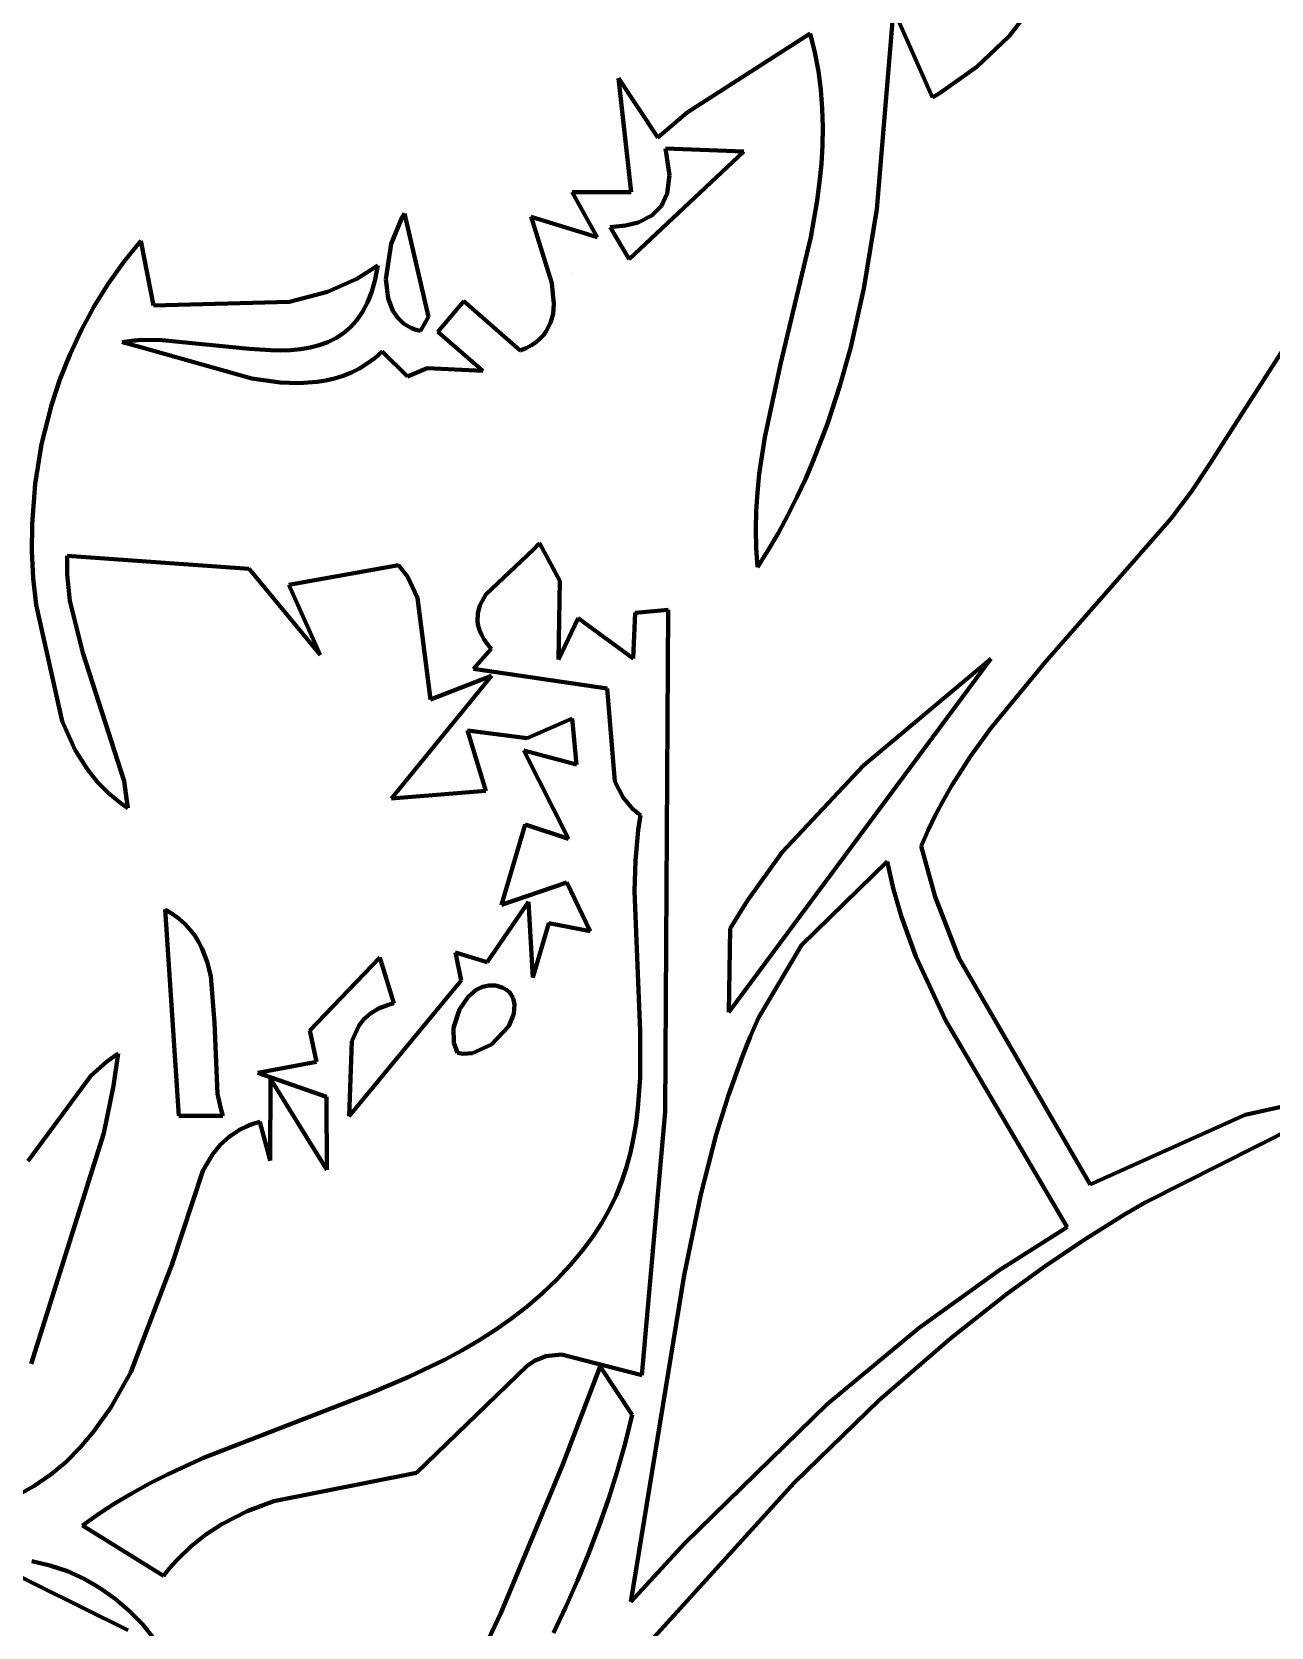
# Model space of a CAD drawing. Header units: millimetres. Extents: x 0 to 9.3, y 0 to 12.
# Drawn here: x 1.802 to 2.51, y 5.917 to 6.828 of the extents above; entities that cross this region are included whole.
import ezdxf

# ---------------------------------------------------------------- set-up
doc = ezdxf.new("R2010")
doc.units = ezdxf.units.MM
doc.layers.add('color#010101ff', color=7, linetype='CONTINUOUS', lineweight=100)
doc.layers.add('color#ffffffff', color=7, linetype='CONTINUOUS', lineweight=100)

msp = doc.modelspace()

# ---------------------------------------------------------------- linework, layer by layer
at = {"layer": 'color#010101ff'}
for p, q in [((2.36059, 6.8252), (2.38236, 6.85338)), ((2.28491, 6.72644), (2.29446, 6.84031)), ((2.29446, 6.84031), (2.31674, 6.79005)), ((2.17668, 6.78149), (2.24697, 6.82658)), ((2.24697, 6.82658), (2.24963, 6.81581)), ((2.34219, 6.80763), (2.36059, 6.8252)), ((2.24963, 6.81581), (2.25164, 6.80509)), ((2.14472, 6.7361), (2.13736, 6.80116)), ((2.13736, 6.80116), (2.15999, 6.76731)), ((2.25164, 6.80509), (2.25304, 6.79443)), ((2.32125, 6.79269), (2.34219, 6.80763)), ((2.25304, 6.79443), (2.25386, 6.78381)), ((2.31674, 6.79005), (2.32125, 6.79269)), ((2.25386, 6.78381), (2.25416, 6.77324)), ((2.15999, 6.76731), (2.17668, 6.78149)), ((2.25416, 6.77324), (2.25397, 6.7627)), ((2.14346, 6.69793), (2.20903, 6.7593)), ((2.16424, 6.76092), (2.16661, 6.7458)), ((2.20903, 6.7593), (2.16424, 6.76092)), ((2.25397, 6.7627), (2.25335, 6.7522)), ((2.25335, 6.7522), (2.25233, 6.74173)), ((2.16661, 6.7458), (2.1653, 6.73524)), ((2.25233, 6.74173), (2.25095, 6.73129)), ((2.12536, 6.71033), (2.1109, 6.73611)), ((2.1109, 6.73611), (2.14472, 6.7361)), ((2.16196, 6.72828), (2.15648, 6.72278)), ((2.1653, 6.73524), (2.16196, 6.72828)), ((2.25095, 6.73129), (2.24733, 6.71048)), ((2.00759, 6.70657), (2.01392, 6.72175)), ((2.01392, 6.72175), (2.01522, 6.72385)), ((2.01522, 6.72385), (2.0289, 6.66502)), ((2.09946, 6.68418), (2.08764, 6.72192)), ((2.08764, 6.72192), (2.12536, 6.71033)), ((2.14874, 6.71886), (2.1414, 6.71702)), ((2.15648, 6.72278), (2.14874, 6.71886)), ((2.27756, 6.68108), (2.28491, 6.72644)), ((2.1414, 6.71702), (2.13269, 6.71619)), ((2.13269, 6.71619), (2.14346, 6.69793)), ((2.24733, 6.71048), (2.22997, 6.6379)), ((1.85493, 6.69627), (1.86465, 6.70828)), ((1.86465, 6.70828), (1.87196, 6.67145)), ((2.00467, 6.68638), (2.00759, 6.70657)), ((1.846, 6.68372), (1.85493, 6.69627)), ((1.98797, 6.68666), (2, 6.69418)), ((2, 6.69418), (1.99849, 6.68632)), ((1.83789, 6.67068), (1.846, 6.68372)), ((1.97125, 6.67921), (1.98797, 6.68666)), ((1.99849, 6.68632), (1.99651, 6.67932)), ((2.00596, 6.67548), (2.00467, 6.68638)), ((2.1006, 6.67231), (2.09946, 6.68418)), ((2.11141, 6.68962), (2.11141, 6.68962)), ((1.87196, 6.67145), (1.94949, 6.6734)), ((1.94949, 6.6734), (1.97125, 6.67921)), ((1.99651, 6.67932), (1.99407, 6.67313)), ((2.00864, 6.66834), (2.00596, 6.67548)), ((2.03431, 6.65635), (2.04913, 6.6738)), ((2.04913, 6.6738), (2.08137, 6.64566)), ((2.27006, 6.64757), (2.27756, 6.68108)), ((1.83059, 6.6572), (1.83789, 6.67068)), ((1.99121, 6.6677), (1.98795, 6.663)), ((1.99407, 6.67313), (1.99121, 6.6677)), ((2.01134, 6.66429), (2.00864, 6.66834)), ((2.01483, 6.66095), (2.01134, 6.66429)), ((2.0289, 6.66502), (2.02438, 6.65687)), ((2.09868, 6.66149), (2.10009, 6.66673)), ((2.10009, 6.66673), (2.1006, 6.67231)), ((1.82411, 6.64331), (1.83059, 6.6572)), ((1.98032, 6.65558), (1.97601, 6.65278)), ((1.98431, 6.65897), (1.98032, 6.65558)), ((1.98795, 6.663), (1.98431, 6.65897)), ((2.01916, 6.65844), (2.01483, 6.66095)), ((2.02166, 6.65753), (2.01916, 6.65844)), ((2.02438, 6.65687), (2.02166, 6.65753)), ((2.0599, 6.63414), (2.03431, 6.65635)), ((2.09458, 6.65447), (2.09623, 6.65668)), ((2.09623, 6.65668), (2.09868, 6.66149)), ((1.85946, 6.65127), (1.85403, 6.65048)), ((1.85403, 6.65048), (1.86382, 6.64777)), ((1.86508, 6.65171), (1.85946, 6.65127)), ((1.86382, 6.64777), (1.92801, 6.62965)), ((1.87681, 6.6517), (1.86508, 6.65171)), ((1.92659, 6.6466), (1.87681, 6.6517)), ((1.93876, 6.64584), (1.92659, 6.6466)), ((1.95041, 6.646), (1.94466, 6.64579)), ((1.95599, 6.64654), (1.95041, 6.646)), ((1.96136, 6.64744), (1.95599, 6.64654)), ((1.9665, 6.64875), (1.96136, 6.64744)), ((1.97139, 6.65051), (1.9665, 6.64875)), ((1.97601, 6.65278), (1.97139, 6.65051)), ((2.08137, 6.64566), (2.08473, 6.64708)), ((2.08473, 6.64708), (2.08771, 6.64868)), ((2.08771, 6.64868), (2.09034, 6.65046)), ((2.09034, 6.65046), (2.09262, 6.65239)), ((2.09262, 6.65239), (2.09458, 6.65447)), ((2.26395, 6.62558), (2.27006, 6.64757)), ((2.51751, 6.64693), (2.48078, 6.58991)), ((1.81847, 6.62908), (1.82411, 6.64331)), ((1.94466, 6.64579), (1.93876, 6.64584)), ((1.98952, 6.63549), (1.99401, 6.63823)), ((1.99401, 6.63823), (1.99834, 6.64142)), ((1.99834, 6.64142), (2.00253, 6.64509)), ((2.00253, 6.64509), (2.0169, 6.63093)), ((2.22997, 6.6379), (2.22095, 6.59624)), ((1.81365, 6.61454), (1.81847, 6.62908)), ((1.92801, 6.62965), (1.94429, 6.6274)), ((1.96529, 6.62774), (1.97034, 6.62856)), ((1.97034, 6.62856), (1.97531, 6.62973)), ((1.97531, 6.62973), (1.98016, 6.63126)), ((1.98016, 6.63126), (1.98491, 6.63317)), ((1.98491, 6.63317), (1.98952, 6.63549)), ((2.0169, 6.63093), (2.02811, 6.6357)), ((2.02811, 6.6357), (2.0599, 6.63414)), ((1.94429, 6.6274), (1.95492, 6.62702)), ((1.95492, 6.62702), (1.96529, 6.62774)), ((2.25686, 6.60395), (2.26395, 6.62558)), ((1.80802, 6.59227), (1.81365, 6.61454)), ((2.24869, 6.58272), (2.25686, 6.60395)), ((1.8043, 6.56957), (1.80802, 6.59227)), ((2.22095, 6.59624), (2.21783, 6.57526)), ((2.24418, 6.57228), (2.24869, 6.58272)), ((2.48078, 6.58991), (2.47563, 6.58154)), ((2.21783, 6.57526), (2.21677, 6.56471)), ((2.47563, 6.58154), (2.46463, 6.56529)), ((1.80253, 6.54661), (1.8043, 6.56957)), ((2.21677, 6.56471), (2.21609, 6.55413)), ((2.23936, 6.56197), (2.24418, 6.57228)), ((2.46463, 6.56529), (2.45284, 6.54959)), ((2.23423, 6.55178), (2.23936, 6.56197)), ((1.80244, 6.53124), (1.80253, 6.54661)), ((2.21609, 6.55413), (2.21585, 6.5435)), ((2.22878, 6.54174), (2.23423, 6.55178)), ((2.45284, 6.54959), (2.3813, 6.46797)), ((2.21585, 6.5435), (2.21609, 6.53283)), ((2.22299, 6.53184), (2.22878, 6.54174)), ((1.80323, 6.51586), (1.80244, 6.53124)), ((1.82268, 6.52858), (1.82256, 6.5181)), ((1.9265, 6.52115), (1.82268, 6.52858)), ((2.08896, 6.53222), (2.06161, 6.50641)), ((2.09241, 6.5358), (2.08896, 6.53222)), ((2.10386, 6.51429), (2.09241, 6.5358)), ((2.21609, 6.53283), (2.21685, 6.5221)), ((2.21685, 6.5221), (2.22299, 6.53184)), ((1.96712, 6.47199), (1.9265, 6.52115)), ((2.01174, 6.52323), (1.94913, 6.512)), ((2.01699, 6.5167), (2.01174, 6.52323)), ((1.80491, 6.50053), (1.80323, 6.51586)), ((1.82256, 6.5181), (1.82406, 6.50278)), ((1.94913, 6.512), (1.96712, 6.47199)), ((2.02271, 6.5045), (2.01699, 6.5167)), ((2.10328, 6.46927), (2.10386, 6.51429)), ((1.81968, 6.43408), (1.80491, 6.50053)), ((1.82406, 6.50278), (1.83149, 6.47313)), ((2.03003, 6.44662), (2.02271, 6.5045)), ((2.06161, 6.50641), (2.05821, 6.50015)), ((2.05706, 6.49574), (2.05697, 6.49109)), ((2.05821, 6.50015), (2.05706, 6.49574)), ((2.11433, 6.49301), (2.10328, 6.46927)), ((2.14589, 6.46988), (2.11433, 6.49301)), ((2.14705, 6.49603), (2.14589, 6.46988)), ((2.16586, 6.49773), (2.14705, 6.49603)), ((2.16403, 6.21119), (2.16586, 6.49773)), ((2.05697, 6.49109), (2.05738, 6.48867)), ((2.05738, 6.48867), (2.05811, 6.48618)), ((2.05811, 6.48618), (2.05919, 6.48362)), ((2.05919, 6.48362), (2.06064, 6.48099)), ((1.83149, 6.47313), (1.85518, 6.39991)), ((2.06472, 6.47548), (2.05472, 6.46413)), ((2.06064, 6.48099), (2.06248, 6.47828)), ((2.06248, 6.47828), (2.06472, 6.47548)), ((2.05472, 6.46413), (2.13102, 6.45279)), ((2.20046, 6.26807), (2.35014, 6.46974)), ((2.35014, 6.46974), (2.27728, 6.40879)), ((2.3813, 6.46797), (2.35003, 6.43014)), ((2.00787, 6.38996), (2.06484, 6.46004)), ((2.06484, 6.46004), (2.03003, 6.44662)), ((2.13102, 6.45279), (2.13534, 6.3998)), ((1.82719, 6.41769), (1.81968, 6.43408)), ((2.0852, 6.42445), (2.05128, 6.42881)), ((2.05128, 6.42881), (2.06162, 6.39434)), ((2.11103, 6.4356), (2.0852, 6.42445)), ((2.11356, 6.40943), (2.11103, 6.4356)), ((2.35003, 6.43014), (2.33862, 6.41429)), ((1.83434, 6.40638), (1.82719, 6.41769)), ((2.10891, 6.3671), (2.0833, 6.41735)), ((2.0833, 6.41735), (2.11356, 6.40943)), ((2.33862, 6.41429), (2.32807, 6.39786)), ((1.83994, 6.39943), (1.83434, 6.40638)), ((2.27728, 6.40879), (2.23094, 6.35947)), ((1.84626, 6.39302), (1.83994, 6.39943)), ((1.85338, 6.38723), (1.84626, 6.39302)), ((1.85518, 6.39991), (1.85724, 6.38457)), ((2.06162, 6.39434), (2.00787, 6.38996)), ((2.13534, 6.3998), (2.14004, 6.39052)), ((2.32807, 6.39786), (2.32318, 6.3894)), ((1.85724, 6.38457), (1.85338, 6.38723)), ((2.14004, 6.39052), (2.14537, 6.38423)), ((2.14537, 6.38423), (2.14994, 6.38043)), ((2.32318, 6.3894), (2.31856, 6.38074)), ((2.07069, 6.32931), (2.08416, 6.37516)), ((2.08416, 6.37516), (2.10891, 6.3671)), ((2.14994, 6.38043), (2.14868, 6.3719)), ((2.31856, 6.38074), (2.31425, 6.37189)), ((2.14868, 6.3719), (2.14714, 6.35461)), ((2.31425, 6.37189), (2.31026, 6.36282)), ((2.23094, 6.35947), (2.21119, 6.33185)), ((2.31026, 6.36282), (2.31838, 6.3339)), ((2.14714, 6.35461), (2.14667, 6.33707)), ((2.29096, 6.35399), (2.24189, 6.30639)), ((2.29455, 6.33805), (2.29096, 6.35399)), ((2.10788, 6.34218), (2.07069, 6.32931)), ((2.12124, 6.3143), (2.10788, 6.34218)), ((2.14667, 6.33707), (2.14984, 6.25699)), ((2.29904, 6.32251), (2.29455, 6.33805)), ((2.0624, 6.29664), (2.08605, 6.33114)), ((2.08605, 6.33114), (2.08854, 6.28787)), ((2.21119, 6.33185), (2.20131, 6.31591)), ((2.31838, 6.3339), (2.33183, 6.29909)), ((1.87865, 6.32661), (1.88284, 6.32405)), ((1.88643, 6.20893), (1.87865, 6.32661)), ((1.88284, 6.32405), (1.88659, 6.32127)), ((1.88659, 6.32127), (1.88993, 6.31829)), ((1.88993, 6.31829), (1.89287, 6.31512)), ((2.08854, 6.28787), (2.09766, 6.31894)), ((2.09766, 6.31894), (2.12124, 6.3143)), ((2.30727, 6.29985), (2.29904, 6.32251)), ((1.89287, 6.31512), (1.89544, 6.31177)), ((1.89544, 6.31177), (1.89768, 6.30825)), ((2.20131, 6.31591), (2.20046, 6.26807)), ((1.89768, 6.30825), (1.89959, 6.30459)), ((1.89959, 6.30459), (1.90256, 6.29683)), ((2.04764, 6.28622), (2.04431, 6.30221)), ((2.04431, 6.30221), (2.0624, 6.29664)), ((2.24189, 6.30639), (2.21734, 6.26484)), ((1.90256, 6.29683), (1.90455, 6.28861)), ((1.9612, 6.25772), (2.00118, 6.29932)), ((2.00118, 6.29932), (2.00921, 6.27322)), ((2.32419, 6.26352), (2.30727, 6.29985)), ((2.33183, 6.29909), (2.40688, 6.16974)), ((1.90455, 6.28861), (1.90668, 6.26205)), ((1.98355, 6.20873), (2.04764, 6.28622)), ((2.05974, 6.28253), (2.05623, 6.28081)), ((2.06347, 6.28338), (2.05974, 6.28253)), ((2.06738, 6.28322), (2.06347, 6.28338)), ((2.0714, 6.28192), (2.06738, 6.28322)), ((2.07343, 6.28081), (2.0714, 6.28192)), ((2.00921, 6.27322), (2.00604, 6.27235)), ((2.05153, 6.27684), (2.0466, 6.26967)), ((2.05623, 6.28081), (2.05153, 6.27684)), ((2.07547, 6.27936), (2.07343, 6.28081)), ((2.07726, 6.27599), (2.07547, 6.27936)), ((2.07809, 6.27248), (2.07726, 6.27599)), ((1.99209, 6.26403), (1.98912, 6.26025)), ((1.99584, 6.26735), (1.99209, 6.26403)), ((2.00046, 6.27014), (1.99584, 6.26735)), ((2.00604, 6.27235), (2.00046, 6.27014)), ((2.0466, 6.26967), (2.04325, 6.25911)), ((2.07478, 6.26004), (2.07774, 6.26709)), ((2.07774, 6.26709), (2.07809, 6.27248)), ((2.21734, 6.26484), (2.21262, 6.25394)), ((1.90668, 6.26205), (1.90852, 6.22143)), ((1.96491, 6.23983), (1.9612, 6.25772)), ((1.98912, 6.26025), (1.98519, 6.2515)), ((2.04325, 6.25911), (2.0434, 6.25063)), ((2.06484, 6.2497), (2.07478, 6.26004)), ((2.14984, 6.25699), (2.14976, 6.2306)), ((2.39367, 6.14542), (2.32419, 6.26352)), ((1.98519, 6.2515), (1.98355, 6.20873)), ((2.0434, 6.25063), (2.04546, 6.24492)), ((2.05408, 6.24478), (2.06484, 6.2497)), ((2.21262, 6.25394), (2.20821, 6.24295)), ((1.83616, 6.23166), (1.84507, 6.23975)), ((1.84507, 6.23975), (1.85178, 6.24443)), ((1.85178, 6.24443), (1.84912, 6.22614)), ((1.93139, 6.23353), (1.96491, 6.23983)), ((2.04546, 6.24492), (2.04877, 6.24432)), ((2.04877, 6.24432), (2.05408, 6.24478)), ((2.20821, 6.24295), (2.20023, 6.22074)), ((1.80028, 6.18322), (1.83616, 6.23166)), ((1.97066, 6.2197), (1.93139, 6.23353)), ((1.93855, 6.18347), (1.93873, 6.22992)), ((1.93873, 6.22992), (1.93959, 6.22854)), ((1.93959, 6.22854), (1.97084, 6.17817)), ((2.14976, 6.2306), (2.14854, 6.2133)), ((1.84912, 6.22614), (1.84356, 6.19911)), ((1.90852, 6.22143), (1.91026, 6.21303)), ((1.97084, 6.17817), (1.97066, 6.2197)), ((2.20023, 6.22074), (2.19326, 6.19826)), ((2.49526, 6.20945), (2.54502, 6.22068)), ((1.91026, 6.21303), (1.91145, 6.20898)), ((2.14854, 6.2133), (2.14747, 6.20476)), ((2.1507, 6.06089), (2.16403, 6.21119)), ((2.40688, 6.16974), (2.49526, 6.20945)), ((1.91145, 6.20898), (1.88643, 6.20893)), ((1.91532, 6.19708), (1.92148, 6.20113)), ((1.92148, 6.20113), (1.92492, 6.20283)), ((1.92492, 6.20283), (1.92862, 6.20431)), ((1.92862, 6.20431), (1.93259, 6.20556)), ((1.93259, 6.20556), (1.93855, 6.18347)), ((2.14747, 6.20476), (2.14605, 6.19631)), ((2.52425, 6.20293), (2.43819, 6.15947)), ((1.84356, 6.19911), (1.80207, 6.06748)), ((1.90553, 6.18681), (1.91004, 6.19228)), ((1.91004, 6.19228), (1.91532, 6.19708)), ((2.14605, 6.19631), (2.14423, 6.18795)), ((2.19326, 6.19826), (2.18444, 6.1641)), ((1.89998, 6.17759), (1.90553, 6.18681)), ((2.14423, 6.18795), (2.14198, 6.1797)), ((1.88229, 6.12385), (1.89998, 6.17759)), ((2.14198, 6.1797), (2.13927, 6.17156)), ((2.13606, 6.16354), (2.13231, 6.15566)), ((2.13927, 6.17156), (2.13606, 6.16354)), ((2.18444, 6.1641), (2.17503, 6.11793)), ((2.13231, 6.15566), (2.12799, 6.14791)), ((2.43819, 6.15947), (2.42647, 6.15259)), ((2.12799, 6.14791), (2.12306, 6.14031)), ((2.35514, 6.12112), (2.39367, 6.14542)), ((2.42647, 6.15259), (2.40346, 6.13821)), ((2.12306, 6.14031), (2.11747, 6.13287)), ((2.40346, 6.13821), (2.38103, 6.12305)), ((2.11747, 6.13287), (2.10996, 6.12381)), ((1.87971, 6.1171), (1.88229, 6.12385)), ((2.10996, 6.12381), (2.10207, 6.11535)), ((2.3091, 6.08787), (2.35514, 6.12112)), ((2.38103, 6.12305), (2.35913, 6.10716)), ((1.85891, 6.06267), (1.87971, 6.1171)), ((2.10207, 6.11535), (2.09382, 6.10744)), ((2.17503, 6.11793), (2.14454, 5.93147)), ((2.08523, 6.10007), (2.07633, 6.09317)), ((2.09382, 6.10744), (2.08523, 6.10007)), ((2.35913, 6.10716), (2.32725, 6.08209)), ((2.07633, 6.09317), (2.06715, 6.08673)), ((2.06715, 6.08673), (2.0577, 6.08069)), ((2.25669, 6.04433), (2.3091, 6.08787)), ((2.32725, 6.08209), (2.2864, 6.04659)), ((2.04801, 6.07503), (2.0381, 6.0697)), ((2.0577, 6.08069), (2.04801, 6.07503)), ((2.09602, 6.07169), (2.10499, 6.0728)), ((2.10499, 6.0728), (2.1507, 6.06089)), ((2.0381, 6.0697), (2.01774, 6.05989)), ((2.02206, 6.0052), (2.08528, 6.06623)), ((2.08528, 6.06623), (2.0895, 6.06904)), ((2.0895, 6.06904), (2.09602, 6.07169)), ((2.12701, 6.06579), (2.10543, 6.00946)), ((2.14535, 6.03822), (2.12701, 6.06579)), ((1.84751, 6.04239), (1.85891, 6.06267)), ((2.01774, 6.05989), (1.9968, 6.05096)), ((1.9968, 6.05096), (1.90053, 6.01365)), ((2.2864, 6.04659), (2.23771, 5.99949)), ((1.83751, 6.0283), (1.84751, 6.04239)), ((2.14127, 6.02194), (2.14535, 6.03822)), ((2.17531, 5.96496), (2.25669, 6.04433)), ((1.83008, 6.01959), (1.83751, 6.0283)), ((1.82198, 6.01152), (1.83008, 6.01959)), ((2.13671, 6.0059), (2.14127, 6.02194)), ((1.81317, 6.00416), (1.82198, 6.01152)), ((1.90053, 6.01365), (1.87982, 6.00419)), ((2.10543, 6.00946), (2.07023, 5.92513)), ((1.80363, 5.99759), (1.81317, 6.00416)), ((1.87982, 6.00419), (1.8697, 5.99908)), ((1.94064, 5.98909), (2.02206, 6.0052)), ((2.13167, 5.99007), (2.13671, 6.0059)), ((1.79329, 5.99188), (1.80363, 5.99759)), ((1.85977, 5.99365), (1.85006, 5.98789)), ((1.8697, 5.99908), (1.85977, 5.99365)), ((2.23771, 5.99949), (2.14672, 5.89919)), ((1.84058, 5.98174), (1.83136, 5.97516)), ((1.85006, 5.98789), (1.84058, 5.98174)), ((1.91091, 5.97586), (1.92538, 5.98325)), ((1.92538, 5.98325), (1.94064, 5.98909)), ((2.1262, 5.97446), (2.13167, 5.99007)), ((1.83136, 5.97516), (1.87764, 5.94631)), ((1.90179, 5.96992), (1.91091, 5.97586)), ((2.1203, 5.95904), (2.1262, 5.97446)), ((1.89317, 5.96308), (1.90179, 5.96992)), ((2.14454, 5.93147), (2.17531, 5.96496)), ((1.77559, 5.95574), (1.85727, 5.91533)), ((1.81274, 5.95238), (1.80244, 5.95476)), ((1.88129, 5.95091), (1.8851, 5.95523)), ((1.8851, 5.95523), (1.89317, 5.96308)), ((2.114, 5.94382), (2.1203, 5.95904)), ((1.82272, 5.94897), (1.81274, 5.95238)), ((1.8323, 5.94459), (1.82272, 5.94897)), ((1.87764, 5.94631), (1.88129, 5.95091)), ((1.84143, 5.9393), (1.8323, 5.94459)), ((1.85006, 5.93319), (1.84143, 5.9393)), ((2.10732, 5.92879), (2.114, 5.94382)), ((1.85813, 5.92631), (1.85006, 5.93319)), ((2.10028, 5.91392), (2.10732, 5.92879)), ((1.86557, 5.91872), (1.85813, 5.92631)), ((1.87234, 5.9105), (1.86557, 5.91872)), ((2.07023, 5.92513), (2.05058, 5.88385))]:
    msp.add_line(p, q, dxfattribs=at)
at = {"layer": 'color#ffffffff'}
for p, q in [((2.38236, 6.85338), (2.36059, 6.8252)), ((2.29446, 6.84031), (2.28491, 6.72644)), ((2.31674, 6.79005), (2.29446, 6.84031)), ((2.24697, 6.82658), (2.17668, 6.78149)), ((2.24963, 6.81581), (2.24697, 6.82658)), ((2.36059, 6.8252), (2.34219, 6.80763)), ((2.25164, 6.80509), (2.24963, 6.81581)), ((2.15999, 6.76731), (2.13736, 6.80116)), ((2.13736, 6.80116), (2.14472, 6.7361)), ((2.25304, 6.79443), (2.25164, 6.80509)), ((2.34219, 6.80763), (2.32125, 6.79269)), ((2.25386, 6.78381), (2.25304, 6.79443)), ((2.32125, 6.79269), (2.31674, 6.79005)), ((2.25416, 6.77324), (2.25386, 6.78381)), ((2.17668, 6.78149), (2.15999, 6.76731)), ((2.25397, 6.7627), (2.25416, 6.77324)), ((2.20903, 6.7593), (2.14346, 6.69793)), ((2.16424, 6.76092), (2.20903, 6.7593)), ((2.16661, 6.7458), (2.16424, 6.76092)), ((2.25335, 6.7522), (2.25397, 6.7627)), ((2.25233, 6.74173), (2.25335, 6.7522)), ((2.1653, 6.73524), (2.16661, 6.7458)), ((2.25095, 6.73129), (2.25233, 6.74173)), ((2.14472, 6.7361), (2.1109, 6.73611)), ((2.1109, 6.73611), (2.12536, 6.71033)), ((2.15648, 6.72278), (2.16196, 6.72828)), ((2.16196, 6.72828), (2.1653, 6.73524)), ((2.24733, 6.71048), (2.25095, 6.73129)), ((2.01392, 6.72175), (2.00759, 6.70657)), ((2.01522, 6.72385), (2.01392, 6.72175)), ((2.0289, 6.66502), (2.01522, 6.72385)), ((2.12536, 6.71033), (2.08764, 6.72192)), ((2.08764, 6.72192), (2.09946, 6.68418)), ((2.1414, 6.71702), (2.14874, 6.71886)), ((2.14874, 6.71886), (2.15648, 6.72278)), ((2.28491, 6.72644), (2.27756, 6.68108)), ((2.13269, 6.71619), (2.1414, 6.71702)), ((2.14346, 6.69793), (2.13269, 6.71619)), ((2.22997, 6.6379), (2.24733, 6.71048)), ((1.86465, 6.70828), (1.85493, 6.69627)), ((1.87196, 6.67145), (1.86465, 6.70828)), ((2.00759, 6.70657), (2.00467, 6.68638)), ((1.85493, 6.69627), (1.846, 6.68372)), ((2, 6.69418), (1.98797, 6.68666)), ((1.99849, 6.68632), (2, 6.69418)), ((1.846, 6.68372), (1.83789, 6.67068)), ((1.98797, 6.68666), (1.97125, 6.67921)), ((1.99651, 6.67932), (1.99849, 6.68632)), ((2.00467, 6.68638), (2.00596, 6.67548)), ((2.09946, 6.68418), (2.1006, 6.67231)), ((2.11141, 6.68962), (2.11141, 6.68962)), ((1.94949, 6.6734), (1.87196, 6.67145)), ((1.97125, 6.67921), (1.94949, 6.6734)), ((1.99407, 6.67313), (1.99651, 6.67932)), ((2.00596, 6.67548), (2.00864, 6.66834)), ((2.04913, 6.6738), (2.03431, 6.65635)), ((2.08137, 6.64566), (2.04913, 6.6738)), ((2.27756, 6.68108), (2.27006, 6.64757)), ((1.83789, 6.67068), (1.83059, 6.6572)), ((1.98795, 6.663), (1.99121, 6.6677)), ((1.99121, 6.6677), (1.99407, 6.67313)), ((2.00864, 6.66834), (2.01134, 6.66429)), ((2.01134, 6.66429), (2.01483, 6.66095)), ((2.02438, 6.65687), (2.0289, 6.66502)), ((2.10009, 6.66673), (2.09868, 6.66149)), ((2.1006, 6.67231), (2.10009, 6.66673)), ((1.83059, 6.6572), (1.82411, 6.64331)), ((1.97601, 6.65278), (1.98032, 6.65558)), ((1.98032, 6.65558), (1.98431, 6.65897)), ((1.98431, 6.65897), (1.98795, 6.663)), ((2.01483, 6.66095), (2.01916, 6.65844)), ((2.01916, 6.65844), (2.02166, 6.65753)), ((2.02166, 6.65753), (2.02438, 6.65687)), ((2.03431, 6.65635), (2.0599, 6.63414)), ((2.09623, 6.65668), (2.09458, 6.65447)), ((2.09868, 6.66149), (2.09623, 6.65668)), ((1.85403, 6.65048), (1.85946, 6.65127)), ((1.86382, 6.64777), (1.85403, 6.65048)), ((1.85946, 6.65127), (1.86508, 6.65171)), ((1.92801, 6.62965), (1.86382, 6.64777)), ((1.86508, 6.65171), (1.87681, 6.6517)), ((1.87681, 6.6517), (1.92659, 6.6466)), ((1.92659, 6.6466), (1.93876, 6.64584)), ((1.94466, 6.64579), (1.95041, 6.646)), ((1.95041, 6.646), (1.95599, 6.64654)), ((1.95599, 6.64654), (1.96136, 6.64744)), ((1.96136, 6.64744), (1.9665, 6.64875)), ((1.9665, 6.64875), (1.97139, 6.65051)), ((1.97139, 6.65051), (1.97601, 6.65278)), ((2.08473, 6.64708), (2.08137, 6.64566)), ((2.08771, 6.64868), (2.08473, 6.64708)), ((2.09034, 6.65046), (2.08771, 6.64868)), ((2.09262, 6.65239), (2.09034, 6.65046)), ((2.09458, 6.65447), (2.09262, 6.65239)), ((2.27006, 6.64757), (2.26395, 6.62558)), ((2.48078, 6.58991), (2.51751, 6.64693)), ((1.82411, 6.64331), (1.81847, 6.62908)), ((1.93876, 6.64584), (1.94466, 6.64579)), ((1.99401, 6.63823), (1.98952, 6.63549)), ((1.99834, 6.64142), (1.99401, 6.63823)), ((2.00253, 6.64509), (1.99834, 6.64142)), ((2.0169, 6.63093), (2.00253, 6.64509)), ((2.22095, 6.59624), (2.22997, 6.6379)), ((1.81847, 6.62908), (1.81365, 6.61454)), ((1.94429, 6.6274), (1.92801, 6.62965)), ((1.97034, 6.62856), (1.96529, 6.62774)), ((1.97531, 6.62973), (1.97034, 6.62856)), ((1.98016, 6.63126), (1.97531, 6.62973)), ((1.98491, 6.63317), (1.98016, 6.63126)), ((1.98952, 6.63549), (1.98491, 6.63317)), ((2.02811, 6.6357), (2.0169, 6.63093)), ((2.0599, 6.63414), (2.02811, 6.6357)), ((1.95492, 6.62702), (1.94429, 6.6274)), ((1.96529, 6.62774), (1.95492, 6.62702)), ((2.26395, 6.62558), (2.25686, 6.60395)), ((1.81365, 6.61454), (1.80802, 6.59227)), ((2.25686, 6.60395), (2.24869, 6.58272)), ((1.80802, 6.59227), (1.8043, 6.56957)), ((2.21783, 6.57526), (2.22095, 6.59624)), ((2.24869, 6.58272), (2.24418, 6.57228)), ((2.47563, 6.58154), (2.48078, 6.58991)), ((2.21677, 6.56471), (2.21783, 6.57526)), ((2.46463, 6.56529), (2.47563, 6.58154)), ((1.8043, 6.56957), (1.80253, 6.54661)), ((2.21609, 6.55413), (2.21677, 6.56471)), ((2.24418, 6.57228), (2.23936, 6.56197)), ((2.45284, 6.54959), (2.46463, 6.56529)), ((2.23936, 6.56197), (2.23423, 6.55178)), ((1.80253, 6.54661), (1.80244, 6.53124)), ((2.21585, 6.5435), (2.21609, 6.55413)), ((2.23423, 6.55178), (2.22878, 6.54174)), ((2.3813, 6.46797), (2.45284, 6.54959)), ((2.21609, 6.53283), (2.21585, 6.5435)), ((2.22878, 6.54174), (2.22299, 6.53184)), ((1.80244, 6.53124), (1.80323, 6.51586)), ((1.82256, 6.5181), (1.82268, 6.52858)), ((1.82268, 6.52858), (1.9265, 6.52115)), ((2.06161, 6.50641), (2.08896, 6.53222)), ((2.08896, 6.53222), (2.09241, 6.5358)), ((2.09241, 6.5358), (2.10386, 6.51429)), ((2.21685, 6.5221), (2.21609, 6.53283)), ((2.22299, 6.53184), (2.21685, 6.5221)), ((1.9265, 6.52115), (1.96712, 6.47199)), ((1.94913, 6.512), (2.01174, 6.52323)), ((2.01174, 6.52323), (2.01699, 6.5167)), ((1.80323, 6.51586), (1.80491, 6.50053)), ((1.82406, 6.50278), (1.82256, 6.5181)), ((1.96712, 6.47199), (1.94913, 6.512)), ((2.01699, 6.5167), (2.02271, 6.5045)), ((2.10386, 6.51429), (2.10328, 6.46927)), ((1.80491, 6.50053), (1.81968, 6.43408)), ((1.83149, 6.47313), (1.82406, 6.50278)), ((2.02271, 6.5045), (2.03003, 6.44662)), ((2.05821, 6.50015), (2.06161, 6.50641)), ((2.05697, 6.49109), (2.05706, 6.49574)), ((2.05706, 6.49574), (2.05821, 6.50015)), ((2.10328, 6.46927), (2.11433, 6.49301)), ((2.11433, 6.49301), (2.14589, 6.46988)), ((2.14589, 6.46988), (2.14705, 6.49603)), ((2.14705, 6.49603), (2.16586, 6.49773)), ((2.16586, 6.49773), (2.16403, 6.21119)), ((2.05738, 6.48867), (2.05697, 6.49109)), ((2.05811, 6.48618), (2.05738, 6.48867)), ((2.05919, 6.48362), (2.05811, 6.48618)), ((2.06064, 6.48099), (2.05919, 6.48362)), ((1.85518, 6.39991), (1.83149, 6.47313)), ((2.05472, 6.46413), (2.06472, 6.47548)), ((2.06248, 6.47828), (2.06064, 6.48099)), ((2.06472, 6.47548), (2.06248, 6.47828)), ((2.13102, 6.45279), (2.05472, 6.46413)), ((2.35014, 6.46974), (2.20046, 6.26807)), ((2.27728, 6.40879), (2.35014, 6.46974)), ((2.35003, 6.43014), (2.3813, 6.46797)), ((2.06484, 6.46004), (2.00787, 6.38996)), ((2.03003, 6.44662), (2.06484, 6.46004)), ((2.13534, 6.3998), (2.13102, 6.45279)), ((1.81968, 6.43408), (1.82719, 6.41769)), ((2.06162, 6.39434), (2.05128, 6.42881)), ((2.05128, 6.42881), (2.0852, 6.42445)), ((2.0852, 6.42445), (2.11103, 6.4356)), ((2.11103, 6.4356), (2.11356, 6.40943)), ((2.33862, 6.41429), (2.35003, 6.43014)), ((1.82719, 6.41769), (1.83434, 6.40638)), ((2.11356, 6.40943), (2.0833, 6.41735)), ((2.0833, 6.41735), (2.10891, 6.3671)), ((2.32807, 6.39786), (2.33862, 6.41429)), ((1.83434, 6.40638), (1.83994, 6.39943)), ((2.23094, 6.35947), (2.27728, 6.40879)), ((1.83994, 6.39943), (1.84626, 6.39302)), ((1.84626, 6.39302), (1.85338, 6.38723)), ((1.85724, 6.38457), (1.85518, 6.39991)), ((2.00787, 6.38996), (2.06162, 6.39434)), ((2.14004, 6.39052), (2.13534, 6.3998)), ((2.32318, 6.3894), (2.32807, 6.39786)), ((1.85338, 6.38723), (1.85724, 6.38457)), ((2.14537, 6.38423), (2.14004, 6.39052)), ((2.14994, 6.38043), (2.14537, 6.38423)), ((2.31856, 6.38074), (2.32318, 6.3894)), ((2.08416, 6.37516), (2.07069, 6.32931)), ((2.10891, 6.3671), (2.08416, 6.37516)), ((2.14868, 6.3719), (2.14994, 6.38043)), ((2.31425, 6.37189), (2.31856, 6.38074)), ((2.14714, 6.35461), (2.14868, 6.3719)), ((2.31026, 6.36282), (2.31425, 6.37189)), ((2.21119, 6.33185), (2.23094, 6.35947)), ((2.31838, 6.3339), (2.31026, 6.36282)), ((2.14667, 6.33707), (2.14714, 6.35461)), ((2.24189, 6.30639), (2.29096, 6.35399)), ((2.29096, 6.35399), (2.29455, 6.33805)), ((2.07069, 6.32931), (2.10788, 6.34218)), ((2.10788, 6.34218), (2.12124, 6.3143)), ((2.14984, 6.25699), (2.14667, 6.33707)), ((2.29455, 6.33805), (2.29904, 6.32251)), ((2.08605, 6.33114), (2.0624, 6.29664)), ((2.08854, 6.28787), (2.08605, 6.33114)), ((2.20131, 6.31591), (2.21119, 6.33185)), ((2.33183, 6.29909), (2.31838, 6.3339)), ((1.87865, 6.32661), (1.88643, 6.20893)), ((1.88284, 6.32405), (1.87865, 6.32661)), ((1.88659, 6.32127), (1.88284, 6.32405)), ((1.88993, 6.31829), (1.88659, 6.32127)), ((1.89287, 6.31512), (1.88993, 6.31829)), ((2.09766, 6.31894), (2.08854, 6.28787)), ((2.12124, 6.3143), (2.09766, 6.31894)), ((2.29904, 6.32251), (2.30727, 6.29985)), ((1.89544, 6.31177), (1.89287, 6.31512)), ((1.89768, 6.30825), (1.89544, 6.31177)), ((2.20046, 6.26807), (2.20131, 6.31591)), ((1.89959, 6.30459), (1.89768, 6.30825)), ((1.90256, 6.29683), (1.89959, 6.30459)), ((2.0624, 6.29664), (2.04431, 6.30221)), ((2.04431, 6.30221), (2.04764, 6.28622)), ((2.21734, 6.26484), (2.24189, 6.30639)), ((1.90455, 6.28861), (1.90256, 6.29683)), ((2.00118, 6.29932), (1.9612, 6.25772)), ((2.00921, 6.27322), (2.00118, 6.29932)), ((2.30727, 6.29985), (2.32419, 6.26352)), ((2.40688, 6.16974), (2.33183, 6.29909)), ((1.90668, 6.26205), (1.90455, 6.28861)), ((2.04764, 6.28622), (1.98355, 6.20873)), ((2.05623, 6.28081), (2.05974, 6.28253)), ((2.05974, 6.28253), (2.06347, 6.28338)), ((2.06347, 6.28338), (2.06738, 6.28322)), ((2.06738, 6.28322), (2.0714, 6.28192)), ((2.0714, 6.28192), (2.07343, 6.28081)), ((2.00604, 6.27235), (2.00921, 6.27322)), ((2.0466, 6.26967), (2.05153, 6.27684)), ((2.05153, 6.27684), (2.05623, 6.28081)), ((2.07343, 6.28081), (2.07547, 6.27936)), ((2.07547, 6.27936), (2.07726, 6.27599)), ((2.07726, 6.27599), (2.07809, 6.27248)), ((1.98912, 6.26025), (1.99209, 6.26403)), ((1.99209, 6.26403), (1.99584, 6.26735)), ((1.99584, 6.26735), (2.00046, 6.27014)), ((2.00046, 6.27014), (2.00604, 6.27235)), ((2.04325, 6.25911), (2.0466, 6.26967)), ((2.07774, 6.26709), (2.07478, 6.26004)), ((2.07809, 6.27248), (2.07774, 6.26709)), ((2.21262, 6.25394), (2.21734, 6.26484)), ((1.90852, 6.22143), (1.90668, 6.26205)), ((1.9612, 6.25772), (1.96491, 6.23983)), ((1.98519, 6.2515), (1.98912, 6.26025)), ((2.0434, 6.25063), (2.04325, 6.25911)), ((2.07478, 6.26004), (2.06484, 6.2497)), ((2.14976, 6.2306), (2.14984, 6.25699)), ((2.32419, 6.26352), (2.39367, 6.14542)), ((1.98355, 6.20873), (1.98519, 6.2515)), ((2.04546, 6.24492), (2.0434, 6.25063)), ((2.06484, 6.2497), (2.05408, 6.24478)), ((2.20821, 6.24295), (2.21262, 6.25394)), ((1.84507, 6.23975), (1.83616, 6.23166)), ((1.85178, 6.24443), (1.84507, 6.23975)), ((1.84912, 6.22614), (1.85178, 6.24443)), ((1.96491, 6.23983), (1.93139, 6.23353)), ((2.04877, 6.24432), (2.04546, 6.24492)), ((2.05408, 6.24478), (2.04877, 6.24432)), ((2.20023, 6.22074), (2.20821, 6.24295)), ((1.83616, 6.23166), (1.80028, 6.18322)), ((1.93139, 6.23353), (1.97066, 6.2197)), ((1.93873, 6.22992), (1.93855, 6.18347)), ((1.93959, 6.22854), (1.93873, 6.22992)), ((1.97084, 6.17817), (1.93959, 6.22854)), ((2.14854, 6.2133), (2.14976, 6.2306)), ((1.84356, 6.19911), (1.84912, 6.22614)), ((1.91026, 6.21303), (1.90852, 6.22143)), ((1.97066, 6.2197), (1.97084, 6.17817)), ((2.19326, 6.19826), (2.20023, 6.22074)), ((2.54502, 6.22068), (2.49526, 6.20945)), ((1.91145, 6.20898), (1.91026, 6.21303)), ((2.14747, 6.20476), (2.14854, 6.2133)), ((2.16403, 6.21119), (2.1507, 6.06089)), ((2.49526, 6.20945), (2.40688, 6.16974)), ((1.88643, 6.20893), (1.91145, 6.20898)), ((1.92148, 6.20113), (1.91532, 6.19708)), ((1.92492, 6.20283), (1.92148, 6.20113)), ((1.92862, 6.20431), (1.92492, 6.20283)), ((1.93259, 6.20556), (1.92862, 6.20431)), ((1.93855, 6.18347), (1.93259, 6.20556)), ((2.14605, 6.19631), (2.14747, 6.20476)), ((2.43819, 6.15947), (2.52425, 6.20293)), ((1.80207, 6.06748), (1.84356, 6.19911)), ((1.91004, 6.19228), (1.90553, 6.18681)), ((1.91532, 6.19708), (1.91004, 6.19228)), ((2.14423, 6.18795), (2.14605, 6.19631)), ((2.18444, 6.1641), (2.19326, 6.19826)), ((1.90553, 6.18681), (1.89998, 6.17759)), ((2.14198, 6.1797), (2.14423, 6.18795)), ((1.89998, 6.17759), (1.88229, 6.12385)), ((2.13927, 6.17156), (2.14198, 6.1797)), ((2.13231, 6.15566), (2.13606, 6.16354)), ((2.13606, 6.16354), (2.13927, 6.17156)), ((2.17503, 6.11793), (2.18444, 6.1641)), ((2.12799, 6.14791), (2.13231, 6.15566)), ((2.42647, 6.15259), (2.43819, 6.15947)), ((2.12306, 6.14031), (2.12799, 6.14791)), ((2.39367, 6.14542), (2.35514, 6.12112)), ((2.40346, 6.13821), (2.42647, 6.15259)), ((2.11747, 6.13287), (2.12306, 6.14031)), ((2.38103, 6.12305), (2.40346, 6.13821)), ((2.10996, 6.12381), (2.11747, 6.13287)), ((1.88229, 6.12385), (1.87971, 6.1171)), ((2.10207, 6.11535), (2.10996, 6.12381)), ((2.35514, 6.12112), (2.3091, 6.08787)), ((2.35913, 6.10716), (2.38103, 6.12305)), ((1.87971, 6.1171), (1.85891, 6.06267)), ((2.09382, 6.10744), (2.10207, 6.11535)), ((2.14454, 5.93147), (2.17503, 6.11793)), ((2.07633, 6.09317), (2.08523, 6.10007)), ((2.08523, 6.10007), (2.09382, 6.10744)), ((2.32725, 6.08209), (2.35913, 6.10716)), ((2.06715, 6.08673), (2.07633, 6.09317)), ((2.0577, 6.08069), (2.06715, 6.08673)), ((2.3091, 6.08787), (2.25669, 6.04433)), ((2.2864, 6.04659), (2.32725, 6.08209)), ((2.0381, 6.0697), (2.04801, 6.07503)), ((2.04801, 6.07503), (2.0577, 6.08069)), ((2.10499, 6.0728), (2.09602, 6.07169)), ((2.1507, 6.06089), (2.10499, 6.0728)), ((2.01774, 6.05989), (2.0381, 6.0697)), ((2.08528, 6.06623), (2.02206, 6.0052)), ((2.0895, 6.06904), (2.08528, 6.06623)), ((2.09602, 6.07169), (2.0895, 6.06904)), ((2.10543, 6.00946), (2.12701, 6.06579)), ((2.12701, 6.06579), (2.14535, 6.03822)), ((1.85891, 6.06267), (1.84751, 6.04239)), ((1.9968, 6.05096), (2.01774, 6.05989)), ((1.90053, 6.01365), (1.9968, 6.05096)), ((2.23771, 5.99949), (2.2864, 6.04659)), ((1.84751, 6.04239), (1.83751, 6.0283)), ((2.14535, 6.03822), (2.14127, 6.02194)), ((2.25669, 6.04433), (2.17531, 5.96496)), ((1.83751, 6.0283), (1.83008, 6.01959)), ((1.83008, 6.01959), (1.82198, 6.01152)), ((2.14127, 6.02194), (2.13671, 6.0059)), ((1.82198, 6.01152), (1.81317, 6.00416)), ((1.87982, 6.00419), (1.90053, 6.01365)), ((2.07023, 5.92513), (2.10543, 6.00946)), ((1.81317, 6.00416), (1.80363, 5.99759)), ((1.8697, 5.99908), (1.87982, 6.00419)), ((2.02206, 6.0052), (1.94064, 5.98909)), ((2.13671, 6.0059), (2.13167, 5.99007)), ((1.80363, 5.99759), (1.79329, 5.99188)), ((1.85006, 5.98789), (1.85977, 5.99365)), ((1.85977, 5.99365), (1.8697, 5.99908)), ((2.14672, 5.89919), (2.23771, 5.99949)), ((1.83136, 5.97516), (1.84058, 5.98174)), ((1.84058, 5.98174), (1.85006, 5.98789)), ((1.92538, 5.98325), (1.91091, 5.97586)), ((1.94064, 5.98909), (1.92538, 5.98325)), ((2.13167, 5.99007), (2.1262, 5.97446)), ((1.87764, 5.94631), (1.83136, 5.97516)), ((1.91091, 5.97586), (1.90179, 5.96992)), ((2.1262, 5.97446), (2.1203, 5.95904)), ((1.90179, 5.96992), (1.89317, 5.96308)), ((2.17531, 5.96496), (2.14454, 5.93147)), ((1.85727, 5.91533), (1.77559, 5.95574)), ((1.80244, 5.95476), (1.81274, 5.95238)), ((1.8851, 5.95523), (1.88129, 5.95091)), ((1.89317, 5.96308), (1.8851, 5.95523)), ((2.1203, 5.95904), (2.114, 5.94382)), ((1.81274, 5.95238), (1.82272, 5.94897)), ((1.82272, 5.94897), (1.8323, 5.94459)), ((1.88129, 5.95091), (1.87764, 5.94631)), ((1.8323, 5.94459), (1.84143, 5.9393)), ((1.84143, 5.9393), (1.85006, 5.93319)), ((2.114, 5.94382), (2.10732, 5.92879)), ((1.85006, 5.93319), (1.85813, 5.92631)), ((2.10732, 5.92879), (2.10028, 5.91392)), ((1.85813, 5.92631), (1.86557, 5.91872)), ((1.86557, 5.91872), (1.87234, 5.9105)), ((2.05058, 5.88385), (2.07023, 5.92513))]:
    msp.add_line(p, q, dxfattribs=at)

doc.saveas('drawing.dxf')
